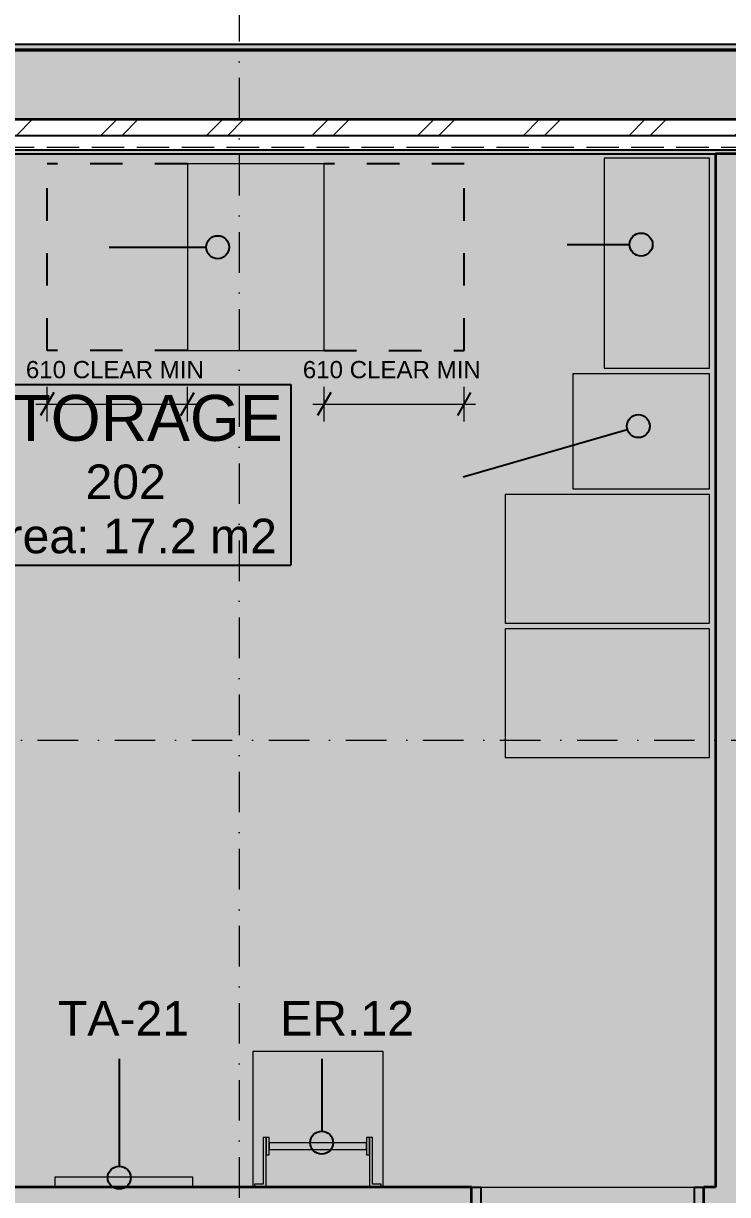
# Model space of a CAD drawing. Header units: millimetres. Extents: x -14278 to 101222, y -22378 to 34603.
# Drawn here: x 60629 to 63692, y 8926 to 14019 of the extents above; entities that cross this region are included whole.
import ezdxf
from ezdxf.enums import TextEntityAlignment as Align

# ---------------------------------------------------------------- set-up
doc = ezdxf.new("R2010")
doc.units = ezdxf.units.MM
doc.header["$MEASUREMENT"] = 0
for name, pattern in [('Dashed', [282.222223, 141.111112, -141.111112]), ('Dot & Dashed', [335.138881, 176.388884, -88.194442, 0, -70.555556]), ('Hidden Line', [195.611112, 141.111112, -54.5])]:
    doc.linetypes.add(name, pattern=pattern)
for name, color, linetype in [('A-Zz_20_10_90-T_TextFFEInternal', 7, 'Continuous'), ('NewA-Ee_25_10-M_WallsExternal', 7, 'Continuous'), ('NewA-Ee_25_10-M_WallsInternal', 7, 'Continuous'), ('NewA-Ee_30_10-M_Roofs', 7, 'Continuous'), ('NewA-Ee_30_40-M_Floors', 7, 'Continuous'), ('NewA-Ee_40_20-M_GeneralFFAndEInternalEquipment', 7, 'Continuous'), ('NewA-Ee_40_20-M_GeneralFFAndEInternalFixed', 7, 'Continuous'), ('NewA-SL-M_SpacesInternal', 7, 'Continuous'), ('NewA-Ss_30_25-M_CeilingAndSoffitSystems', 7, 'Continuous'), ('NewA-Zz_20_10_90-T_TextFFEInternal', 7, 'Continuous'), ('NewA-Zz_20_20-D_DimensionFFE', 7, 'Continuous'), ('NewA-Zz_35_40_80-M_GridStructural', 7, 'Continuous'), ('NewA-Zz_50_90_00-M_GrossInternal', 7, 'Continuous'), ('NewA-Zz_60_50_90-P_VoidOpening', 7, 'Continuous')]:
    doc.layers.add(name, color=color, linetype=linetype)
doc.styles.add('GENERATED_STYLE_1', font='')
doc.styles.get('GENERATED_STYLE_1').set_extended_font_data('Arial')
doc.dimstyles.new('GENERATED_STYLE__3', dxfattribs={"dimtxt": 75, "dimasz": 76, "dimexe": 0.18, "dimexo": 300, "dimgap": 0.09, "dimtad": 1, "dimtih": 1, "dimtoh": 1, "dimdec": 0, "dimzin": 0, "dimdsep": 46, "dimtxsty": 'GENERATED_STYLE_1', "dimblk": 'ARROWHEAD_2', "dimblk1": 'ARROWHEAD_2', "dimblk2": 'ARROWHEAD_2', "dimcen": 0.09, "dimclrd": 6, "dimclre": 6, "dimclrt": 7, "dimazin": 0, "dimtfac": 1, "dimtdec": 4, "dimtmove": 2, "dimatfit": 3, "dimfxl": 0, "dimtolj": 1, "dimtzin": 0, "dimarcsym": 0})

# ---------------------------------------------------------------- blocks, each defined once
blk = doc.blocks.new('Slab_29_2', base_point=(91916.9, 4903.2))
at = {"layer": 'NewA-Ee_30_40-M_Floors', "linetype": 'Continuous', "lineweight": 13}
blk.add_hatch(color=254, dxfattribs=at).paths.add_polyline_path([(91916.9, 4903.2), (91916.9, 11200.4), (94366.6, 11200.4), (94366.6, 13452.5), (59817.2, 13452.5), (59817.2, 4903.2)])
at = {"layer": 'NewA-Ee_30_40-M_Floors', "color": 6, "linetype": 'Continuous', "lineweight": 13, "flags": 128}
blk.add_lwpolyline([(91916.9, 4903.2), (59817.2, 4903.2), (59817.2, 13452.5), (94366.6, 13452.5), (94366.6, 11200.4), (91916.9, 11200.4)], close=True, dxfattribs=at)
blk = doc.blocks.new('STORAGE_202_39_2', base_point=(61073.7, 12096))
at = {"layer": 'NewA-SL-M_SpacesInternal', "color": 253, "linetype": 'Continuous', "lineweight": 13}
for p, q in [((59817.2, 13452.5), (59817.2, 8958.8)), ((63640.5, 13452.5), (59817.2, 13452.5)), ((63640.5, 8958.8), (63640.5, 13452.5)), ((59817.2, 8958.8), (63640.5, 8958.8))]:
    blk.add_line(p, q, dxfattribs=at)
at = {"layer": 'NewA-SL-M_SpacesInternal', "linetype": 'Continuous'}
for p, q in [((60355.6, 12449.5), (60355.6, 12135.2)), ((60355.6, 12449.5), (61791.8, 12449.5)), ((61791.8, 12449.5), (61791.8, 12135.2)), ((60355.6, 12135.2), (60355.6, 11899.5)), ((61791.8, 12135.2), (61791.8, 11899.5)), ((60355.6, 11899.5), (60355.6, 11663.8)), ((61791.8, 11899.5), (61791.8, 11663.8)), ((60355.6, 11663.8), (61791.8, 11663.8))]:
    blk.add_line(p, q, dxfattribs=at)
at = {"layer": 'NewA-SL-M_SpacesInternal', "color": 5, "lineweight": 70, "style": 'GENERATED_STYLE_1'}
for tag, height, p in [('ROOM_NAME', 200, (61073.7, 12403.8)), ('ROOM_NUMBER', 150, (61073.7, 12101)), ('adj_text', 150, (61073.7, 11865.2))]:
    blk.add_attdef(tag, text='', height=height, dxfattribs=at).set_placement(p, align=Align.TOP_CENTER)
blk = doc.blocks.new('Slab_38_2', base_point=(59817.2, 8958.8))
at = {"layer": 'NewA-Ss_30_25-M_CeilingAndSoffitSystems', "linetype": 'Continuous', "lineweight": 0}
blk.add_hatch(color=255, dxfattribs=at).paths.add_polyline_path([(59817.2, 8958.8), (61627.8, 8958.8), (61627.8, 9549.3), (62193, 9549.3), (62193, 8958.8), (63640.5, 8958.8), (63640.5, 13452.5), (59817.2, 13452.5)])
at = {"layer": 'NewA-Ss_30_25-M_CeilingAndSoffitSystems', "color": 6, "linetype": 'Continuous', "lineweight": 13, "flags": 128}
blk.add_lwpolyline([(59817.2, 8958.8), (61627.8, 8958.8), (61627.8, 9549.3), (62193, 9549.3), (62193, 8958.8), (63640.5, 8958.8), (63640.5, 13452.5), (59817.2, 13452.5)], close=True, dxfattribs=at)
blk = doc.blocks.new('Wall_68_2', base_point=(59666.9, 13602.8))
at = {"layer": 'NewA-Ee_25_10-M_WallsExternal', "linetype": 'Continuous', "lineweight": 13}
h = blk.add_hatch(dxfattribs=at)
h.set_pattern_fill('Render_0002', color=6, style=0, pattern_type=2)
h.set_pattern_definition([(45, (59666.91, -1472.224), (-55.68466, 55.68466), [0, -52.5, 0, -78.75]), (110, (59841.91, -1472.224), (74.0008, 26.9341), [0, -38.5, 0, -66.5])])
h.paths.add_polyline_path([(65786.8, 13927.7), (59342, 13927.7), (59362.1, 13907.6), (65786.8, 13907.6)])
h = blk.add_hatch(dxfattribs=at)
h.set_pattern_fill('Structural_Concrete_0002', color=6, style=0, pattern_type=2)
h.set_pattern_definition([(0, (59666.9, -1647.22), (0, 311.769), [30, -150]), (0, (59756.9, -1491.34), (0, 311.769), [30, -150]), (60, (59666.9, -1647.22), (-270, 155.8846), [30, -150]), (60, (59846.9, -1647.22), (-270, 155.8846), [30, -150]), (120, (59696.9, -1647.22), (270, 155.8846), [30, -150]), (120, (59876.9, -1647.22), (270, 155.8846), [30, -150]), (0, (59666.91, -1617.224), (0, 60), [0, -60, 0, -90]), (45, (59696.91, -1617.224), (-42.4264, 42.4264), [0, -45, 0, -75])])
h.paths.add_polyline_path([(59366.9, 13902.8), (59666.9, 13602.8), (65806.9, 13602.8), (65806.9, 13627.7), (65786.8, 13627.7), (65786.8, 13902.8)])
h = blk.add_hatch(dxfattribs=at)
h.set_pattern_fill('Insulation_0002', color=6, style=0, pattern_type=2)
h.set_pattern_definition([(45, (59666.9, -1647.22), (-229.81, 229.81), []), (45, (59620.95, -1601.26), (-229.81, 229.81), [])])
h.paths.add_polyline_path([(59666.9, 13602.8), (59737.3, 13532.4), (65793.9, 13532.4), (65793.9, 13577.7), (65806.9, 13577.7), (65806.9, 13602.8)])
h = blk.add_hatch(dxfattribs=at)
h.set_pattern_fill('Plaster_0002', color=6, style=0, pattern_type=2)
h.set_pattern_definition([(0, (59666.91, -1647.22), (0, 86.60254), [0, -50]), (0, (59691.91, -1603.92), (0, 86.60254), [0, -50])])
h.paths.add_polyline_path([(65793.9, 13468.9), (59800.8, 13468.9), (59817.2, 13452.5), (65793.9, 13452.5)])
at = {"layer": 'NewA-Ee_25_10-M_WallsExternal', "linetype": 'Continuous'}
for p, q in [((59362.1, 13907.6), (65786.8, 13907.6)), ((59737.3, 13532.4), (65793.9, 13532.4)), ((59800.8, 13468.9), (65793.9, 13468.9))]:
    blk.add_line(p, q, dxfattribs=at)
at = {"layer": 'NewA-Ee_25_10-M_WallsExternal', "color": 92, "linetype": 'Continuous', "lineweight": 35}
for p, q in [((59366.9, 13902.8), (65786.8, 13902.8)), ((59666.9, 13602.8), (65806.9, 13602.8))]:
    blk.add_line(p, q, dxfattribs=at)
at = {"layer": 'NewA-Ee_25_10-M_WallsExternal', "linetype": 'Continuous', "flags": 128}
for points in [[(65786.8, 13927.7), (59342, 13927.7)], [(59817.2, 13452.5), (65793.9, 13452.5)]]:
    blk.add_lwpolyline(points, dxfattribs=at)
blk = doc.blocks.new('Wall_84_2', base_point=(63640.5, 13452.5))
at = {"layer": 'NewA-Ee_25_10-M_WallsInternal', "color": 92, "linetype": 'Continuous', "lineweight": 35, "flags": 128}
for points in [[(63640.5, 13452.5), (63640.5, 8958.8)], [(63790.5, 13452.5), (63640.5, 13452.5)]]:
    blk.add_lwpolyline(points, dxfattribs=at)
blk = doc.blocks.new('Door 19_10')
at = {"layer": 'NewA-Ee_25_10-M_WallsInternal', "linetype": 'Continuous'}
for p, q in [((420, 0), (420, 930)), ((420, 930), (465, 930)), ((465, 930), (465, 0)), ((-465, 0), (-505, 0)), ((-505, 0), (-505, -150)), ((-465, -150), (-465, 0)), ((465, 0), (420, 0)), ((505, 0), (465, 0)), ((465, 0), (465, -150)), ((505, -150), (505, 0)), ((-505, -150), (-465, -150)), ((465, -150), (505, -150))]:
    blk.add_line(p, q, dxfattribs=at)
at = {"layer": 'NewA-Ee_25_10-M_WallsInternal', "color": 92, "linetype": 'Continuous', "lineweight": 35}
for p, q in [((-505, 0), (-505, -150)), ((505, 0), (505, -150))]:
    blk.add_line(p, q, dxfattribs=at)
at = {"layer": 'NewA-Ee_25_10-M_WallsInternal', "color": 6, "linetype": 'Continuous', "lineweight": 13}
blk.add_arc((465, 0), 930, 90, 180, dxfattribs=at)
blk = doc.blocks.new('D Marker 19')
at = {"layer": 'NewA-Ee_25_10-M_WallsInternal', "style": 'GENERATED_STYLE_1'}
blk.add_attdef('AC_WIDO_ID', text='', height=125, dxfattribs=at).set_placement((-262.1, 94.8), align=Align.BOTTOM_LEFT)
blk = doc.blocks.new('Wall_96_2', base_point=(63640.5, 8958.8))
at = {"layer": 'NewA-Ee_25_10-M_WallsInternal', "color": 92, "linetype": 'Continuous', "lineweight": 35}
for p, q in [((62578.4, 8808.8), (62578.4, 8958.8)), ((63588.4, 8808.8), (63588.4, 8958.8))]:
    blk.add_line(p, q, dxfattribs=at)
at = {"layer": 'NewA-Ee_25_10-M_WallsInternal', "color": 92, "linetype": 'Continuous', "lineweight": 35, "flags": 128}
for points in [[(62578.4, 8958.8), (59817.2, 8958.8)], [(59817.2, 8958.8), (59817.2, 8808.8)], [(63640.5, 8958.8), (63588.4, 8958.8)], [(59817.2, 8808.8), (62214.9, 8808.8)], [(62339.9, 8808.8), (62578.4, 8808.8)], [(63588.4, 8808.8), (63640.5, 8808.8)]]:
    blk.add_lwpolyline(points, dxfattribs=at)
at = {"layer": 'NewA-Ee_25_10-M_WallsInternal', "linetype": 'Continuous', "xscale": -1, "zscale": 1000, "rotation": 180}
blk.add_blockref('Door 19_10', (63083.4, 8808.8), dxfattribs=at)
at = {"layer": 'NewA-Ee_25_10-M_WallsInternal'}
ref = blk.add_blockref('D Marker 19', (63083.4, 8808.8), dxfattribs=dict(at, rotation=180))
ref.add_attrib('AC_WIDO_ID', 'D202', dxfattribs={"color": 7, "height": 125, "rotation": 360, "style": 'GENERATED_STYLE_1'}).set_placement((62878.5, 8506.9), align=Align.BOTTOM_LEFT)
blk = doc.blocks.new('Morph_11_2', base_point=(59666.9, -1647.2))
at = {"layer": 'NewA-Ee_40_20-M_GeneralFFAndEInternalFixed', "linetype": 'Continuous', "lineweight": 0}
blk.add_hatch(color=255, dxfattribs=at).paths.add_polyline_path([(63156.2, 13434), (63156.2, 12520.1), (63613.4, 12520.1), (63613.4, 13434)])
at = {"layer": 'NewA-Ee_40_20-M_GeneralFFAndEInternalFixed', "color": 1, "linetype": 'Continuous', "lineweight": 18, "flags": 128}
for points in [[(63156.2, 13434), (63156.2, 12520.1)], [(63613.4, 13434), (63156.2, 13434)], [(63613.4, 12520.1), (63613.4, 13434)], [(63156.2, 12520.1), (63613.4, 12520.1)]]:
    blk.add_lwpolyline(points, dxfattribs=at)
blk = doc.blocks.new('Morph_12_2', base_point=(59666.9, -1647.2))
at = {"layer": 'NewA-Ee_40_20-M_GeneralFFAndEInternalFixed', "linetype": 'Continuous', "lineweight": 0}
blk.add_hatch(color=255, dxfattribs=at).paths.add_polyline_path([(62724.4, 10827.3), (63613.4, 10827.3), (63613.4, 11386.1), (62724.4, 11386.1)])
at = {"layer": 'NewA-Ee_40_20-M_GeneralFFAndEInternalFixed', "color": 1, "linetype": 'Continuous', "lineweight": 18, "flags": 128}
for points in [[(63613.4, 11386.1), (62724.4, 11386.1)], [(62724.4, 11386.1), (62724.4, 10827.3)], [(63613.4, 10827.3), (63613.4, 11386.1)], [(62724.4, 10827.3), (63613.4, 10827.3)]]:
    blk.add_lwpolyline(points, dxfattribs=at)
blk = doc.blocks.new('Morph_13_2', base_point=(59666.9, -1647.2))
at = {"layer": 'NewA-Ee_40_20-M_GeneralFFAndEInternalFixed', "linetype": 'Continuous', "lineweight": 0}
blk.add_hatch(color=255, dxfattribs=at).paths.add_polyline_path([(62724.4, 11411), (63613.4, 11411), (63613.4, 11970.3), (62724.4, 11970.3)])
at = {"layer": 'NewA-Ee_40_20-M_GeneralFFAndEInternalFixed', "color": 1, "linetype": 'Continuous', "lineweight": 18, "flags": 128}
for points in [[(63613.4, 11970.3), (62724.4, 11970.3)], [(62724.4, 11970.3), (62724.4, 11411)], [(63613.4, 11411), (63613.4, 11970.3)], [(62724.4, 11411), (63613.4, 11411)]]:
    blk.add_lwpolyline(points, dxfattribs=at)
blk = doc.blocks.new('Morph_14_2', base_point=(59666.9, -1647.2))
at = {"layer": 'NewA-Ee_40_20-M_GeneralFFAndEInternalFixed', "linetype": 'Continuous', "lineweight": 0}
blk.add_hatch(color=255, dxfattribs=at).paths.add_polyline_path([(63018.7, 11995.2), (63613.4, 11995.2), (63613.4, 12495.2), (63018.7, 12495.2)])
at = {"layer": 'NewA-Ee_40_20-M_GeneralFFAndEInternalFixed', "color": 1, "linetype": 'Continuous', "lineweight": 18, "flags": 128}
for points in [[(63613.4, 12495.2), (63018.7, 12495.2)], [(63018.7, 12495.2), (63018.7, 11995.2)], [(63613.4, 11995.2), (63613.4, 12495.2)], [(63018.7, 11995.2), (63613.4, 11995.2)]]:
    blk.add_lwpolyline(points, dxfattribs=at)
blk = doc.blocks.new('Morph_15_2', base_point=(59666.9, -1647.2))
at = {"layer": 'NewA-Ee_40_20-M_GeneralFFAndEInternalFixed', "linetype": 'Continuous', "lineweight": 0}
blk.add_hatch(color=255, dxfattribs=at).paths.add_polyline_path([(61342.3, 13409.1), (61342.3, 12596.8), (61937, 12596.8), (61937, 13409.1)])
at = {"layer": 'NewA-Ee_40_20-M_GeneralFFAndEInternalFixed', "color": 1, "linetype": 'Continuous', "lineweight": 18, "flags": 128}
for points in [[(61342.3, 13409.1), (61342.3, 12596.8)], [(61937, 13409.1), (61342.3, 13409.1)], [(61937, 12596.8), (61937, 13409.1)], [(61342.3, 12596.8), (61937, 12596.8)]]:
    blk.add_lwpolyline(points, dxfattribs=at)
blk = doc.blocks.new('Standard grid marker')
at = {"layer": 'NewA-Zz_35_40_80-M_GridStructural', "color": 6, "linetype": 'Dot & Dashed', "lineweight": 13}
blk.add_line((1000, 0), (18130.8, 0), dxfattribs=at)
at = {"layer": 'NewA-Zz_35_40_80-M_GridStructural', "style": 'GENERATED_STYLE_1'}
blk.add_attdef('AC_MarkerText_1', text='', height=250, rotation=90, dxfattribs=at).set_placement((-250, 14.3), align=Align.MIDDLE_CENTER)
blk = doc.blocks.new('Standard grid marker_2')
at = {"layer": 'NewA-Zz_35_40_80-M_GridStructural', "color": 6, "linetype": 'Dot & Dashed', "lineweight": 13}
blk.add_line((1000, 0), (40175.6, 0), dxfattribs=at)
at = {"layer": 'NewA-Zz_35_40_80-M_GridStructural', "style": 'GENERATED_STYLE_1'}
blk.add_attdef('AC_MarkerText_1', text='', height=250, dxfattribs=at).set_placement((41425.6, 14.3), align=Align.MIDDLE_CENTER)
blk = doc.blocks.new('Standard grid marker_4')
at = {"layer": 'NewA-Zz_35_40_80-M_GridStructural', "color": 6, "linetype": 'Dot & Dashed', "lineweight": 13}
blk.add_line((1000, 0), (40175.6, 0), dxfattribs=at)
blk = doc.blocks.new('Mirror 19_3')
at = {"layer": 'NewA-Ee_40_20-M_GeneralFFAndEInternalEquipment', "color": 1, "linetype": 'Continuous', "lineweight": 18}
for p, q in [((600, 40), (0, 40)), ((0, 40), (0, 0)), ((600, 40), (0, 40)), ((0, 40), (0, 0)), ((0, 0), (600, 0)), ((0, 0), (600, 0)), ((600, 0), (600, 40)), ((600, 0), (600, 40))]:
    blk.add_line(p, q, dxfattribs=at)
blk = doc.blocks.new('Wall Mounted Ladder 19')
at = {"layer": 'NewA-Ee_40_20-M_GeneralFFAndEInternalFixed', "color": 1, "linetype": 'Continuous', "lineweight": 18}
for p, q in [((-275.8, 0), (-275.8, -12.7)), ((-225, 0), (-275.8, 0)), ((-225, -215.9), (-225, 0)), ((225, 0), (225, -215.9)), ((275.8, 0), (225, 0)), ((275.8, -12.7), (275.8, 0)), ((-275.8, -12.7), (-237.7, -12.7)), ((-237.7, -12.7), (-237.7, -215.9)), ((237.7, -215.9), (237.7, -12.7)), ((237.7, -12.7), (275.8, -12.7)), ((-212.3, -139.7), (-225, -139.7)), ((-225, -139.7), (-225, -215.9)), ((-212.3, -215.9), (-212.3, -139.7)), ((225, -139.7), (212.3, -139.7)), ((212.3, -139.7), (212.3, -215.9)), ((225, -215.9), (225, -139.7)), ((-212.3, -162.8), (-212.3, -192.8)), ((212.3, -162.8), (-212.3, -162.8)), ((-212.3, -192.8), (212.3, -192.8)), ((212.3, -192.8), (212.3, -162.8)), ((-237.7, -215.9), (-225, -215.9)), ((-225, -215.9), (-212.3, -215.9)), ((212.3, -215.9), (225, -215.9)), ((225, -215.9), (237.7, -215.9))]:
    blk.add_line(p, q, dxfattribs=at)
blk = doc.blocks.new('Beam_16_2', base_point=(94516.9, 4902.8))
at = {"layer": 'NewA-Ee_30_10-M_Roofs', "color": 6, "linetype": 'Hidden Line', "lineweight": 13}
blk.add_line((94516.9, 13602.8), (59666.9, 13602.8), dxfattribs=at)
blk = doc.blocks.new('Line_66_2', base_point=(61001.7, 13046.2))
at = {"layer": 'NewA-Zz_20_10_90-T_TextFFEInternal', "linetype": 'Continuous'}
blk.add_hatch(color=256, dxfattribs=at).paths.add_polyline_path([(61524.1, 13046.2), (61520.3, 13065.3), (61509.5, 13081.5), (61493.3, 13092.4), (61474.1, 13096.2), (61455, 13092.4), (61438.8, 13081.5), (61427.9, 13065.3), (61424.1, 13046.2), (61427.9, 13027), (61438.8, 13010.8), (61455, 13000), (61474.1, 12996.2), (61493.3, 13000), (61509.5, 13010.8), (61520.3, 13027)])
blk.add_line((61001.7, 13046.2), (61424.1, 13046.2), dxfattribs=at)
blk.add_circle((61474.1, 13046.2), 50, dxfattribs=at)
blk = doc.blocks.new('Line_67_2', base_point=(62993.9, 13057.7))
at = {"layer": 'NewA-Zz_20_10_90-T_TextFFEInternal', "linetype": 'Continuous'}
blk.add_hatch(color=256, dxfattribs=at).paths.add_polyline_path([(63366.3, 13057.7), (63362.5, 13076.8), (63351.6, 13093), (63335.4, 13103.9), (63316.3, 13107.7), (63297.1, 13103.9), (63280.9, 13093), (63270.1, 13076.8), (63266.3, 13057.7), (63270.1, 13038.5), (63280.9, 13022.3), (63297.1, 13011.5), (63316.3, 13007.7), (63335.4, 13011.5), (63351.6, 13022.3), (63362.5, 13038.5)])
blk.add_line((62993.9, 13057.7), (63266.3, 13057.7), dxfattribs=at)
blk.add_circle((63316.3, 13057.7), 50, dxfattribs=at)
blk = doc.blocks.new('Line_68_2', base_point=(61926.7, 9516.4))
at = {"layer": 'NewA-Zz_20_10_90-T_TextFFEInternal', "linetype": 'Continuous'}
blk.add_hatch(color=256, dxfattribs=at).paths.add_polyline_path([(61976.7, 9151.6), (61972.9, 9170.7), (61962.1, 9187), (61945.9, 9197.8), (61926.7, 9201.6), (61907.6, 9197.8), (61891.4, 9187), (61880.6, 9170.7), (61876.7, 9151.6), (61880.6, 9132.5), (61891.4, 9116.3), (61907.6, 9105.4), (61926.7, 9101.6), (61945.9, 9105.4), (61962.1, 9116.3), (61972.9, 9132.5)])
blk.add_line((61926.7, 9516.4), (61926.7, 9201.6), dxfattribs=at)
blk.add_circle((61926.7, 9151.6), 50, dxfattribs=at)
blk = doc.blocks.new('Line_77_2', base_point=(61045.7, 9516.4))
at = {"layer": 'NewA-Zz_20_10_90-T_TextFFEInternal', "linetype": 'Continuous'}
blk.add_hatch(color=256, dxfattribs=at).paths.add_polyline_path([(61095.7, 8999.8), (61091.9, 9018.9), (61081, 9035.1), (61064.8, 9046), (61045.7, 9049.8), (61026.6, 9046), (61010.3, 9035.1), (60999.5, 9018.9), (60995.7, 8999.8), (60999.5, 8980.6), (61010.3, 8964.4), (61026.6, 8953.6), (61045.7, 8949.8), (61064.8, 8953.6), (61081, 8964.4), (61091.9, 8980.6)])
blk.add_line((61045.7, 9516.4), (61045.7, 9049.8), dxfattribs=at)
blk.add_circle((61045.7, 8999.8), 50, dxfattribs=at)
blk = doc.blocks.new('Line_78_2', base_point=(62541.6, 12047.1))
at = {"layer": 'NewA-Zz_20_10_90-T_TextFFEInternal', "linetype": 'Continuous'}
blk.add_hatch(color=256, dxfattribs=at).paths.add_polyline_path([(63354.3, 12267.8), (63350.5, 12286.9), (63339.7, 12303.1), (63323.4, 12314), (63304.3, 12317.8), (63285.2, 12314), (63269, 12303.1), (63258.1, 12286.9), (63254.3, 12267.8), (63258.1, 12248.6), (63269, 12232.4), (63285.2, 12221.6), (63304.3, 12217.8), (63323.4, 12221.6), (63339.7, 12232.4), (63350.5, 12248.6)])
blk.add_line((62541.6, 12047.1), (63256.3, 12253.9), dxfattribs=at)
blk.add_circle((63304.3, 12267.8), 50, dxfattribs=at)
blk = doc.blocks.new('*D1058', base_point=(59666.9, -1647.2))
at = {"layer": 'NewA-Zz_20_20-D_DimensionFFE', "color": 6, "linetype": 'Continuous', "lineweight": 13}
for p, q in [((60732.3, 12288.7), (60732.3, 12438.7)), ((61342.3, 12288.7), (61342.3, 12438.7)), ((60683.4, 12363.7), (60732.3, 12363.7)), ((60732.3, 12363.7), (61342.3, 12363.7)), ((61342.3, 12363.7), (61391.2, 12363.7))]:
    blk.add_line(p, q, dxfattribs=at)
at = {"layer": 'NewA-Zz_20_20-D_DimensionFFE', "linetype": 'Continuous'}
for p, q in [((60761.1, 12413.7), (60703.4, 12313.7)), ((61313.4, 12313.7), (61371.1, 12413.7))]:
    blk.add_line(p, q, dxfattribs=at)
at = {"layer": 'NewA-Zz_20_20-D_DimensionFFE', "insert": (60639.6, 12475.2), "char_height": 75, "attachment_point": 7, "style": 'GENERATED_STYLE_1'}
blk.add_mtext('\\A1;{\\fArial|b0|i0|c0|p34;610 CLEAR MIN}', dxfattribs=at)
blk = doc.blocks.new('ARROWHEAD_2')
at = {"color": 0, "linetype": 'Continuous', "lineweight": 0}
for p, q in [((0, 0), (-1, 0)), ((-0.378, -0.655), (0.378, 0.655))]:
    blk.add_line(p, q, dxfattribs=at)
blk = doc.blocks.new('*D1059', base_point=(59666.9, -1647.2))
at = {"layer": 'NewA-Zz_20_20-D_DimensionFFE', "color": 6, "linetype": 'Continuous', "lineweight": 13}
for p, q in [((61937, 12288.7), (61937, 12438.7)), ((62547, 12288.7), (62547, 12438.7)), ((61888.1, 12363.7), (61937, 12363.7)), ((61937, 12363.7), (62547, 12363.7)), ((62547, 12363.7), (62595.9, 12363.7))]:
    blk.add_line(p, q, dxfattribs=at)
at = {"layer": 'NewA-Zz_20_20-D_DimensionFFE', "linetype": 'Continuous'}
for p, q in [((61965.9, 12413.7), (61908.2, 12313.7)), ((62518.2, 12313.7), (62575.9, 12413.7))]:
    blk.add_line(p, q, dxfattribs=at)
at = {"layer": 'NewA-Zz_20_20-D_DimensionFFE', "insert": (61844.4, 12475.2), "char_height": 75, "attachment_point": 7, "style": 'GENERATED_STYLE_1'}
blk.add_mtext('\\A1;{\\fArial|b0|i0|c0|p34;610 CLEAR MIN}', dxfattribs=at)
blk = doc.blocks.new('Label_160_2', base_point=(61612, 9852.1))
at = {"layer": 'A-Zz_20_10_90-T_TextFFEInternal', "insert": (62037, 9767.8), "char_height": 150, "attachment_point": 2, "style": 'GENERATED_STYLE_1'}
blk.add_mtext('\\fArial|b0|i0|c0|p34;ER.12\\fArial|b0|i0|c0|p34;\\fArial|b0|i0|c0|p34;\\fArial|b0|i0|c0|p34;\\fArial|b0|i0|c0|p34;\\fArial|b0|i0|c0|p34;\\fArial|b0|i0|c0|p34;\\fArial|b0|i0|c0|p34;\\fArial|b0|i0|c0|p34;\\fArial|b0|i0|c0|p34;\\fArial|b0|i0|c0|p34;\\fArial|b0|i0|c0|p34;\\fArial|b0|i0|c0|p34;\\fArial|b0|i0|c0|p34;\\fArial|b0|i0|c0|p34;\\fArial|b0|i0|c0|p34;\\fArial|b0|i0|c0|p34;\\fArial|b0|i0|c0|p34;\\fArial|b0|i0|c0|p34;\\fArial|b0|i0|c0|p34;\\fArial|b0|i0|c0|p34;\\fArial|b0|i0|c0|p34;\\fArial|b0|i0|c0|p34;\\fArial|b0|i0|c0|p34;\\fArial|b0|i0|c0|p34;\\fArial|b0|i0|c0|p34;\\fArial|b0|i0|c0|p34;\\fArial|b0|i0|c0|p34;\\fArial|b0|i0|c0|p34;\\fArial|b0|i0|c0|p34;}', dxfattribs=at)
blk = doc.blocks.new('Label_161_2', base_point=(60639.3, 9852.1))
at = {"layer": 'A-Zz_20_10_90-T_TextFFEInternal', "insert": (61064.3, 9767.8), "char_height": 150, "attachment_point": 2, "style": 'GENERATED_STYLE_1'}
blk.add_mtext('\\fArial|b0|i0|c0|p34;TA-21\\fArial|b0|i0|c0|p34;\\fArial|b0|i0|c0|p34;\\fArial|b0|i0|c0|p34;\\fArial|b0|i0|c0|p34;\\fArial|b0|i0|c0|p34;\\fArial|b0|i0|c0|p34;\\fArial|b0|i0|c0|p34;\\fArial|b0|i0|c0|p34;\\fArial|b0|i0|c0|p34;\\fArial|b0|i0|c0|p34;\\fArial|b0|i0|c0|p34;\\fArial|b0|i0|c0|p34;\\fArial|b0|i0|c0|p34;\\fArial|b0|i0|c0|p34;\\fArial|b0|i0|c0|p34;\\fArial|b0|i0|c0|p34;\\fArial|b0|i0|c0|p34;\\fArial|b0|i0|c0|p34;\\fArial|b0|i0|c0|p34;\\fArial|b0|i0|c0|p34;\\fArial|b0|i0|c0|p34;\\fArial|b0|i0|c0|p34;\\fArial|b0|i0|c0|p34;\\fArial|b0|i0|c0|p34;\\fArial|b0|i0|c0|p34;\\fArial|b0|i0|c0|p34;\\fArial|b0|i0|c0|p34;\\fArial|b0|i0|c0|p34;\\fArial|b0|i0|c0|p34;}', dxfattribs=at)
blk = doc.blocks.new('Beam_18_2', base_point=(94516.9, 4779.5))
at = {"layer": 'NewA-Zz_60_50_90-P_VoidOpening', "color": 6, "linetype": 'Hidden Line', "lineweight": 13}
blk.add_line((94516.9, 13479.5), (59666.9, 13479.5), dxfattribs=at)

msp = doc.modelspace()

# ---------------------------------------------------------------- hatches: boundary and pattern name
at = {"layer": 'NewA-Zz_50_90_00-M_GrossInternal', "linetype": 'Continuous', "lineweight": 140}
msp.add_hatch(color=1, dxfattribs=at).paths.add_polyline_path([(59817.2, 13452.5), (94366.6, 13452.5), (94366.6, 5053.1), (65166.6, 5053.1), (65166.6, 503.1), (61717.2, 503.1), (61717.2, 5053.1), (59817.2, 5053.1)])

# ---------------------------------------------------------------- linework, layer by layer
at = {"layer": 'NewA-Zz_20_10_90-T_TextFFEInternal', "linetype": 'Dashed'}
for p, q in [((61342.3, 13409.1), (60732.3, 13409.1)), ((60732.3, 12596.8), (60732.3, 13409.1)), ((62547, 13409.1), (61937, 13409.1)), ((62547, 12596.8), (62547, 13409.1)), ((61342.3, 12596.8), (60732.3, 12596.8)), ((61937, 12596.8), (62547, 12596.8))]:
    msp.add_line(p, q, dxfattribs=at)
at = {"layer": 'NewA-Zz_50_90_00-M_GrossInternal', "linetype": 'Continuous', "flags": 128}
msp.add_lwpolyline([(59817.2, 13452.5), (94366.6, 13452.5), (94366.6, 5053.1), (65166.6, 5053.1), (65166.6, 503.1), (61717.2, 503.1), (61717.2, 5053.1), (59817.2, 5053.1)], close=True, dxfattribs=at)

# ---------------------------------------------------------------- block references
at = {"layer": 'A-Zz_20_10_90-T_TextFFEInternal', "color": 6, "linetype": 'Continuous', "lineweight": 13}
for name, p in [('Label_161_2', (60639.3, 9852.1)), ('Label_160_2', (61612, 9852.1))]:
    msp.add_blockref(name, p, dxfattribs=at)
at = {"layer": 'NewA-Ee_25_10-M_WallsExternal', "color": 92, "lineweight": 35}
msp.add_blockref('Wall_68_2', (59666.9, 13602.8), dxfattribs=at)
at = {"layer": 'NewA-Ee_25_10-M_WallsInternal', "color": 92, "lineweight": 35}
for name, p in [('Wall_84_2', (63640.5, 13452.5)), ('Wall_96_2', (63640.5, 8958.8))]:
    msp.add_blockref(name, p, dxfattribs=at)
at = {"layer": 'NewA-Ee_30_10-M_Roofs', "color": 6, "lineweight": 13}
msp.add_blockref('Beam_16_2', (94516.9, 4902.8), dxfattribs=at)
at = {"layer": 'NewA-Ee_30_40-M_Floors', "color": 6, "linetype": 'Continuous', "lineweight": 13}
msp.add_blockref('Slab_29_2', (91916.9, 4903.2), dxfattribs=at)
at = {"layer": 'NewA-Ee_40_20-M_GeneralFFAndEInternalEquipment', "color": 6, "linetype": 'Continuous', "lineweight": 13, "zscale": 1000, "rotation": 180}
msp.add_blockref('Mirror 19_3', (61365.5, 9001.7), dxfattribs=at)
at = {"layer": 'NewA-Ee_40_20-M_GeneralFFAndEInternalFixed', "linetype": 'Continuous', "lineweight": 0}
for name in ['Morph_15_2', 'Morph_11_2', 'Morph_14_2', 'Morph_13_2', 'Morph_12_2']:
    msp.add_blockref(name, (59666.9, -1647.2), dxfattribs=at)
at = {"layer": 'NewA-Ee_40_20-M_GeneralFFAndEInternalFixed', "color": 6, "linetype": 'Continuous', "lineweight": 13, "zscale": 1000, "rotation": 180}
msp.add_blockref('Wall Mounted Ladder 19', (61909.8, 8958.8), dxfattribs=at)
at = {"layer": 'NewA-SL-M_SpacesInternal', "linetype": 'Continuous'}
msp.add_blockref('STORAGE_202_39_2', (61073.7, 12096), dxfattribs=at).add_auto_attribs({'ROOM_NAME': 'STORAGE', 'ROOM_NUMBER': '202', 'adj_text': 'Area: 17.2 m2'})
at = {"layer": 'NewA-Ss_30_25-M_CeilingAndSoffitSystems', "color": 6, "linetype": 'Continuous', "lineweight": 13}
msp.add_blockref('Slab_38_2', (59817.2, 8958.8), dxfattribs=at)
at = {"layer": 'NewA-Zz_20_10_90-T_TextFFEInternal', "linetype": 'Continuous'}
for name, p in [('Line_66_2', (61001.7, 13046.2)), ('Line_67_2', (62993.9, 13057.7)), ('Line_78_2', (62541.6, 12047.1)), ('Line_77_2', (61045.7, 9516.4)), ('Line_68_2', (61926.7, 9516.4))]:
    msp.add_blockref(name, p, dxfattribs=at)
at = {"layer": 'NewA-Zz_35_40_80-M_GridStructural', "color": 1, "linetype": 'Continuous', "lineweight": 18, "zscale": 1000}
for name, p, rotation in [('Standard grid marker', (61566.9, 16123), 270), ('Standard grid marker_4', (99190.2, 13902.8), 180)]:
    msp.add_blockref(name, p, dxfattribs=dict(at, rotation=rotation))
for p in [(58014.6, 13602.8), (58014.6, 10902.8)]:
    msp.add_blockref('Standard grid marker_2', p, dxfattribs=at)
at = {"layer": 'NewA-Zz_60_50_90-P_VoidOpening', "color": 6, "lineweight": 13}
msp.add_blockref('Beam_18_2', (94516.9, 4779.5), dxfattribs=at)

# ---------------------------------------------------------------- dimensions: what is measured, and where the dimension line sits
at = {"layer": 'NewA-Zz_20_20-D_DimensionFFE', "color": 6, "linetype": 'Continuous', "lineweight": 13}
for base, p1, p2, picture, middle in [((61342.3, 12363.7), (60732.3, 12596.8), (61342.3, 12596.8), '*D1058', (61026, 12512.7)), ((62547, 12363.7), (61937, 12596.8), (62547, 12596.8), '*D1059', (62230.8, 12512.7))]:
    dim = msp.add_linear_dim(base=base, p1=p1, p2=p2, text='610 CLEAR MIN', dimstyle='GENERATED_STYLE__3', dxfattribs=at)
    dim.commit()
    dim.dimension.update_dxf_attribs({"geometry": picture, "text_midpoint": middle, "dimtype": 160})

doc.saveas('drawing.dxf')
